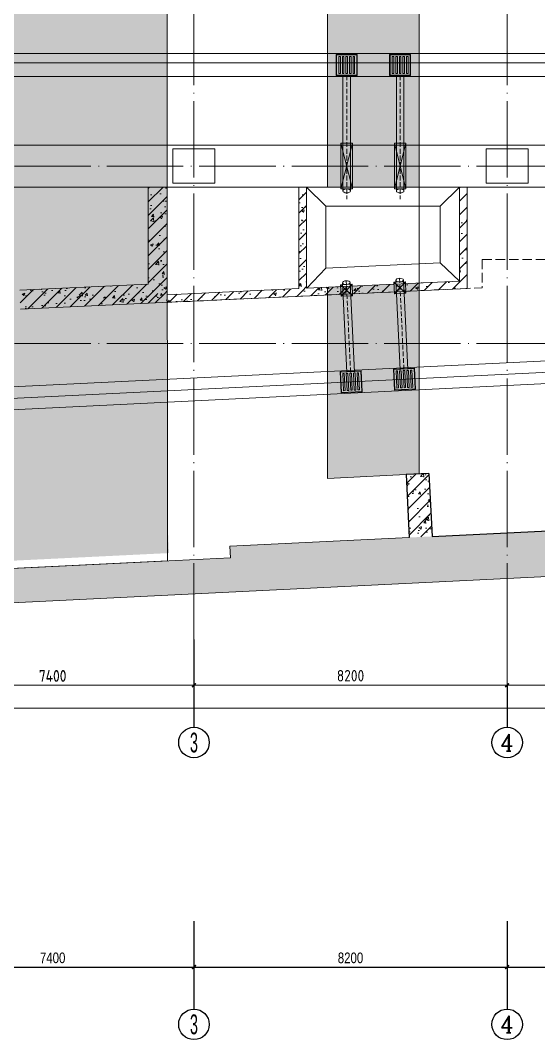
# Model space of a CAD drawing. Extents: x 4 to 13611208, y -605838 to 574722.
# Drawn here: x 13131553 to 13145122, y -161280 to -134582 of the extents above; entities that cross this region are included whole.
import ezdxf
from ezdxf.enums import TextEntityAlignment as Align

# ---------------------------------------------------------------- set-up
doc = ezdxf.new("R2010")
doc.units = 0
doc.header["$LTSCALE"] = 1000
doc.header["$MEASUREMENT"] = 0
doc.linetypes.add('DASH', pattern=[0.35, 0.25, -0.1])
doc.linetypes.add('DOTE', pattern=[2.42, 2, -0.2, 0.02, -0.2])
for name, color, linetype, lineweight in [('1-WALL-砼', 8, 'Continuous', 30), ('1-填充', 8, 'Continuous', 5), ('建筑底图', 8, 'Continuous', 13), ('预埋管', 8, 'Continuous', 5)]:
    doc.layers.add(name, color=color, linetype=linetype, lineweight=lineweight)
doc.layers.add('AXIS', color=3, linetype='Continuous')
doc.layers.add('AXIS_TEXT', color=7, linetype='Continuous')
doc.styles.add('_TCH_AXIS', font='COMPLEX', dxfattribs={"bigfont": 'GBCBIG'})
doc.styles.add('C', font='HZTXT_E', dxfattribs={"width": 0.7, "bigfont": 'HZTXT'})
doc.styles.add('C_T3', font='fsdb_e.shx', dxfattribs={"width": 0.8, "bigfont": 'hzdx.shx'})
doc.styles.add('COMPLEX', font='hztxt_e.shx', dxfattribs={"width": 0.6, "bigfont": 'HZTXT.shx'})
doc.styles.add('DIM_FONT', font='gbenor.shx', dxfattribs={"bigfont": 'gbcbig.shx'})
doc.dimstyles.new('_TCH_ARCH&&100', dxfattribs={"dimtxt": 300, "dimasz": 100, "dimexe": 100, "dimexo": 100, "dimgap": 100, "dimtad": 1, "dimdec": 0, "dimzin": 0, "dimdsep": 46, "dimtxsty": 'DIM_FONT', "dimblk": 'ARCHTICK', "dimcen": 0.09, "dimclrd": 3, "dimclre": 3, "dimclrt": 7, "dimaunit": 1, "dimazin": 2, "dimtfac": 1, "dimtdec": 0, "dimtix": 1, "dimtmove": 2, "dimatfit": 3, "dimfxl": 1, "dimtolj": 1, "dimtzin": 0, "dimlwd": 18, "dimlwe": 18, "dimarcsym": 0})
pattern_1 = [(45, (-1624125.25, 421106.57), (-176.776695, 176.776695), []), (50, (-1624125.25, 421106.57), (717.26018, -62.75213), [75, -825]), (355, (-1624125.25, 421106.6), (-138.75133, 752.19213), [60, -660]), (100.4514, (-1624065.5, 421101.34), (578.50938, 689.43954), [63.7402, -701.1421]), (46.1842, (-1624125.25, 421306.6), (1067.24105, -165.519), [112.5, -1237.5]), (96.6356, (-1624036.3, 421292.8), (934.6627, 974.1179), [95.6103, -1051.713]), (351.1842, (-1624125.3, 421306.6), (934.66195, 974.1186), [90, -990]), (21, (-1624025.25, 421256.57), (596.90705, -402.6189), [75, -825]), (326, (-1624025.25, 421256.6), (243.31533, 725.15005), [60, -660]), (71.4514, (-1623975.5, 421223), (840.22263, 322.5305), [63.7402, -701.1421]), (37.5, (-1624125.25, 421106.57), (12.159855, 332.893854), [0, -652, 0, -670, 0, -662.5]), (7.5, (-1624125.25, 421106.57), (263.06954, 394.41171), [0, -382, 0, -637, 0, -252.5]), (327.5, (-1624348.25, 421106.57), (533.822436, -22.55487), [0, -250, 0, -780, 0, -1035]), (317.5, (-1624448.25, 421106.57), (583.18617, 100.10498), [0, -325, 0, -518, 0, -735])]
pattern_2 = [(49.9998346, (-12580642.1, 198410.26), (717.260001, -62.754205), [75, -825]), (354.9998346, (-12580642.1, 198410.26), (-138.749162, 752.192534), [60, -660]), (100.4512346, (-12580582.34, 198405), (578.51137, 689.437872), [63.74019, -701.14211]), (46.184035, (-12580642.1, 198610.3), (1067.24057, -165.522095), [112.5, -1237.5]), (96.635435, (-12580553.2, 198596.5), (934.66552, 974.11517), [95.61029, -1051.713]), (351.184035, (-12580642.1, 198610.3), (934.66476, 974.1159), [90, -990]), (20.9998346, (-12580542.1, 198560.26), (596.90589, -402.620614), [75, -825]), (325.9998346, (-12580542.1, 198560.26), (243.317425, 725.149343), [60, -660]), (71.4512346, (-12580492.4, 198526.7), (840.22356, 322.52807), [63.74019, -701.14211]), (37.4998346, (-12580642.1, 198410.26), (12.160816, 332.8938187), [0, -652, 0, -670, 0, -662.5]), (7.4998346, (-12580642.1, 198410.26), (263.070676, 394.410953), [0, -382, 0, -637, 0, -252.5]), (327.4998346, (-12580865.1, 198410.26), (533.822371, -22.5564126), [0, -250, 0, -780, 0, -1035]), (317.4998346, (-12580965.1, 198410.26), (583.186458, 100.103299), [0, -325, 0, -518, 0, -735])]

# ---------------------------------------------------------------- blocks, each defined once
blk = doc.blocks.new('沉砂坑')
at = {"layer": '预埋管', "color": 30}
for points in [[(222866, 240145), (223416, 240145), (223416, 239595), (222866, 239595)], [(222876, 240135), (223406, 240135), (223406, 239605), (222876, 239605)], [(222933, 240094), (222933, 239646), (222974, 239646), (222974, 240094)], [(223027, 240094), (223027, 239646), (223068, 239646), (223068, 240094)], [(223161, 240094), (223161, 239646), (223120, 239646), (223120, 240094)], [(223255, 240094), (223255, 239646), (223214, 239646), (223214, 240094)], [(223348, 240094), (223348, 239646), (223307, 239646), (223307, 240094)]]:
    blk.add_lwpolyline(points, close=True, dxfattribs=at)
blk = doc.blocks.new('_FZH')
blk.add_lwpolyline([(-0.5, -0.5), (0.5, -0.5), (0.5, 0.5), (-0.5, 0.5)], close=True)
blk = doc.blocks.new('_ArchTick')
at = {"color": 0, "linetype": 'ByBlock', "const_width": 0.4}
blk.add_lwpolyline([(-0.5, -0.5), (0.5, 0.5)], dxfattribs=at)
blk = doc.blocks.new('*D1622')
at = {"layer": 'AXIS', "color": 3, "lineweight": 18, "ltscale": 3}
for p, q in [((6100, 100), (6100, -1300)), ((13500, 100), (13500, -1300)), ((6100, -1200), (13500, -1200))]:
    blk.add_line(p, q, dxfattribs=at)
at = {"layer": 'AXIS', "color": 3, "lineweight": 18, "ltscale": 3, "xscale": 100, "yscale": 100, "zscale": 100, "rotation": 180}
blk.add_blockref('_ArchTick', (6100, -1200), dxfattribs=at)
at = {"layer": 'AXIS', "color": 3, "lineweight": 18, "ltscale": 3, "xscale": 100, "yscale": 100, "zscale": 100}
blk.add_blockref('_ArchTick', (13500, -1200), dxfattribs=at)
at = {"layer": 'AXIS', "color": 7, "ltscale": 3, "insert": (9800, -950), "char_height": 300, "attachment_point": 5, "style": 'DIM_FONT'}
blk.add_mtext('\\A1;7400', dxfattribs=at)
blk = doc.blocks.new('*D1623')
at = {"layer": 'AXIS', "color": 3, "lineweight": 18, "ltscale": 3}
for p, q in [((13500, 100), (13500, -1300)), ((21700, 100), (21700, -1300)), ((13500, -1200), (21700, -1200))]:
    blk.add_line(p, q, dxfattribs=at)
at = {"layer": 'AXIS', "color": 3, "lineweight": 18, "ltscale": 3, "xscale": 100, "yscale": 100, "zscale": 100, "rotation": 180}
blk.add_blockref('_ArchTick', (13500, -1200), dxfattribs=at)
at = {"layer": 'AXIS', "color": 3, "lineweight": 18, "ltscale": 3, "xscale": 100, "yscale": 100, "zscale": 100}
blk.add_blockref('_ArchTick', (21700, -1200), dxfattribs=at)
at = {"layer": 'AXIS', "color": 7, "ltscale": 3, "insert": (17600, -950), "char_height": 300, "attachment_point": 5, "style": 'DIM_FONT'}
blk.add_mtext('\\A1;8200', dxfattribs=at)
blk = doc.blocks.new('*D1624')
at = {"layer": 'AXIS', "color": 3, "lineweight": 18, "ltscale": 3}
for p, q in [((21700, 100), (21700, -1300)), ((29900, 100), (29900, -1300)), ((21700, -1200), (29900, -1200))]:
    blk.add_line(p, q, dxfattribs=at)
at = {"layer": 'AXIS', "color": 3, "lineweight": 18, "ltscale": 3, "xscale": 100, "yscale": 100, "zscale": 100, "rotation": 180}
blk.add_blockref('_ArchTick', (21700, -1200), dxfattribs=at)
at = {"layer": 'AXIS', "color": 3, "lineweight": 18, "ltscale": 3, "xscale": 100, "yscale": 100, "zscale": 100}
blk.add_blockref('_ArchTick', (29900, -1200), dxfattribs=at)
at = {"layer": 'AXIS', "color": 7, "ltscale": 3, "insert": (25800, -950), "char_height": 300, "attachment_point": 5, "style": 'DIM_FONT'}
blk.add_mtext('\\A1;8200', dxfattribs=at)
blk = doc.blocks.new('_AXISO')
blk.add_circle((0, 0), 0.5)
at = {"layer": 'AXIS_TEXT', "style": 'COMPLEX', "width": 1.041667}
blk.add_attdef('A', text='', height=0.56, dxfattribs=at).set_placement((-0.25, -0.28), (0.25, -0.28), align=Align.FIT)
blk = doc.blocks.new('*D1629')
at = {"layer": 'AXIS', "color": 3, "lineweight": 18, "ltscale": 3}
for p, q in [((6100, -500), (6100, -1300)), ((13500, -500), (13500, -1300)), ((6100, -1200), (9375, -1200)), ((13500, -1200), (10225, -1200))]:
    blk.add_line(p, q, dxfattribs=at)
at = {"layer": 'AXIS', "color": 3, "lineweight": 18, "ltscale": 3, "xscale": 100, "yscale": 100, "zscale": 100, "rotation": 180}
blk.add_blockref('_ArchTick', (6100, -1200), dxfattribs=at)
at = {"layer": 'AXIS', "color": 3, "lineweight": 18, "ltscale": 3, "xscale": 100, "yscale": 100, "zscale": 100}
blk.add_blockref('_ArchTick', (13500, -1200), dxfattribs=at)
at = {"layer": 'AXIS', "color": 7, "ltscale": 3, "insert": (9800, -960), "char_height": 300, "attachment_point": 5, "style": 'DIM_FONT'}
blk.add_mtext('\\A1;7400', dxfattribs=at)
blk = doc.blocks.new('*D1670')
at = {"layer": 'AXIS', "color": 3, "lineweight": 18, "ltscale": 3}
for p, q in [((-900, -300), (-900, -1900)), ((351100, -300), (351100, -1900)), ((-900, -1800), (174512, -1800)), ((351100, -1800), (175688, -1800))]:
    blk.add_line(p, q, dxfattribs=at)
at = {"layer": 'AXIS', "color": 3, "lineweight": 18, "ltscale": 3, "xscale": 100, "yscale": 100, "zscale": 100, "rotation": 180}
blk.add_blockref('_ArchTick', (-900, -1800), dxfattribs=at)
at = {"layer": 'AXIS', "color": 3, "lineweight": 18, "ltscale": 3, "xscale": 100, "yscale": 100, "zscale": 100}
blk.add_blockref('_ArchTick', (351100, -1800), dxfattribs=at)
at = {"layer": 'AXIS', "color": 7, "ltscale": 3, "insert": (175100, -1560), "char_height": 300, "attachment_point": 5, "style": 'DIM_FONT'}
blk.add_mtext('\\A1;352000', dxfattribs=at)
blk = doc.blocks.new('*D1491')
at = {"layer": 'AXIS', "color": 3, "lineweight": -2, "ltscale": 3}
for p, q in [((-245200, -35532), (-245200, -36832)), ((-237800, -35532), (-237800, -36832)), ((-245200, -36732), (-237800, -36732))]:
    blk.add_line(p, q, dxfattribs=at)
at = {"layer": 'AXIS', "color": 3, "lineweight": -2, "ltscale": 3, "xscale": 100, "yscale": 100, "zscale": 100, "rotation": 180}
blk.add_blockref('_ArchTick', (-245200, -36732), dxfattribs=at)
at = {"layer": 'AXIS', "color": 3, "lineweight": -2, "ltscale": 3, "xscale": 100, "yscale": 100, "zscale": 100}
blk.add_blockref('_ArchTick', (-237800, -36732), dxfattribs=at)
at = {"layer": 'AXIS', "color": 3, "ltscale": 3, "insert": (-241500, -36492), "char_height": 280, "attachment_point": 5, "style": 'C_T3'}
blk.add_mtext('\\A1;7400', dxfattribs=at)
blk = doc.blocks.new('*D1492')
at = {"layer": 'AXIS', "color": 3, "lineweight": -2, "ltscale": 3}
for p, q in [((-237800, -35532), (-237800, -36832)), ((-229600, -35532), (-229600, -36832)), ((-237800, -36732), (-229600, -36732))]:
    blk.add_line(p, q, dxfattribs=at)
at = {"layer": 'AXIS', "color": 3, "lineweight": -2, "ltscale": 3, "xscale": 100, "yscale": 100, "zscale": 100, "rotation": 180}
blk.add_blockref('_ArchTick', (-237800, -36732), dxfattribs=at)
at = {"layer": 'AXIS', "color": 3, "lineweight": -2, "ltscale": 3, "xscale": 100, "yscale": 100, "zscale": 100}
blk.add_blockref('_ArchTick', (-229600, -36732), dxfattribs=at)
at = {"layer": 'AXIS', "color": 3, "ltscale": 3, "insert": (-233700, -36492), "char_height": 280, "attachment_point": 5, "style": 'C_T3'}
blk.add_mtext('\\A1;8200', dxfattribs=at)
blk = doc.blocks.new('*D1493')
at = {"layer": 'AXIS', "color": 3, "lineweight": -2, "ltscale": 3}
for p, q in [((-229600, -35532), (-229600, -36832)), ((-221400, -35532), (-221400, -36832)), ((-229600, -36732), (-221400, -36732))]:
    blk.add_line(p, q, dxfattribs=at)
at = {"layer": 'AXIS', "color": 3, "lineweight": -2, "ltscale": 3, "xscale": 100, "yscale": 100, "zscale": 100, "rotation": 180}
blk.add_blockref('_ArchTick', (-229600, -36732), dxfattribs=at)
at = {"layer": 'AXIS', "color": 3, "lineweight": -2, "ltscale": 3, "xscale": 100, "yscale": 100, "zscale": 100}
blk.add_blockref('_ArchTick', (-221400, -36732), dxfattribs=at)
at = {"layer": 'AXIS', "color": 3, "ltscale": 3, "insert": (-225500, -36492), "char_height": 280, "attachment_point": 5, "style": 'C_T3'}
blk.add_mtext('\\A1;8200', dxfattribs=at)
blk = doc.blocks.new('*D1498')
at = {"layer": 'AXIS', "color": 3, "lineweight": -2, "ltscale": 3}
for p, q in [((-245200, -36132), (-245200, -36832)), ((-237800, -36132), (-237800, -36832)), ((-245200, -36732), (-237800, -36732))]:
    blk.add_line(p, q, dxfattribs=at)
at = {"layer": 'AXIS', "color": 3, "lineweight": -2, "ltscale": 3, "xscale": 100, "yscale": 100, "zscale": 100, "rotation": 180}
blk.add_blockref('_ArchTick', (-245200, -36732), dxfattribs=at)
at = {"layer": 'AXIS', "color": 3, "lineweight": -2, "ltscale": 3, "xscale": 100, "yscale": 100, "zscale": 100}
blk.add_blockref('_ArchTick', (-237800, -36732), dxfattribs=at)
at = {"layer": 'AXIS', "color": 3, "ltscale": 3, "insert": (-241500, -36492), "char_height": 280, "attachment_point": 5, "style": 'C_T3'}
blk.add_mtext('\\A1;7400', dxfattribs=at)
blk = doc.blocks.new('feafef')
at = {"layer": 'AXIS', "ltscale": 3}
for p, q in [((13500, 0), (13500, -2300)), ((13500, -1200), (13500, -2300)), ((21700, -1200), (21700, -2300))]:
    blk.add_line(p, q, dxfattribs=at)
ref = blk.add_blockref('_AXISO', (13500, -2700), dxfattribs=dict(at, xscale=800, yscale=800, zscale=800))
ref.add_attrib('A', '3', dxfattribs={"layer": 'AXIS_TEXT', "height": 519.9, "style": 'C', "width": 0.658824}).set_placement((13396, -2960), (13604, -2960), align=Align.FIT)
ref = blk.add_blockref('_AXISO', (21700, -2700), dxfattribs=dict(at, xscale=800, yscale=800, zscale=800))
ref.add_attrib('A', '4', dxfattribs={"layer": 'AXIS_TEXT', "height": 445.4, "style": '_TCH_AXIS'}).set_placement((21530.3, -2922.7), (21869.7, -2922.7), align=Align.FIT)
for base, p1, p2, angle, picture, middle in [((13500, -1200), (6100, 200), (13500, 200), 360, '*D1622', (9800, -950)), ((21700, -1200), (13500, 200), (21700, 200), 360, '*D1623', (17600, -950)), ((29900, -1200), (21700, 200), (29900, 200), 360, '*D1624', (25800, -950)), ((351100, -1800), (-900, -200), (351100, -200), 0, '*D1670', (175100, -1560)), ((13500, -1200), (6100, -400), (13500, -400), 0, '*D1629', (9800, -960))]:
    dim = blk.add_linear_dim(base=base, p1=p1, p2=p2, angle=angle, dimstyle='_TCH_ARCH&&100', dxfattribs=at)
    dim.commit()
    dim.dimension.update_dxf_attribs({"geometry": picture, "text_midpoint": middle, "dimtype": 129})
blk = doc.blocks.new('站台板下0322')
at = {"layer": '1-填充'}
h = blk.add_hatch(dxfattribs=at)
h.set_pattern_fill('钢筋混凝土', color=256, scale=100, style=0, pattern_type=2)
h.set_pattern_definition(pattern_1)
h.paths.add_polyline_path([(-231646.1, -23805.2), (-231565.8, -25450), (-232165.1, -25478.4), (-232245.6, -23830.3)])
at = {"layer": '建筑底图'}
h = blk.add_hatch(dxfattribs=at)
h.set_pattern_fill('混凝土', color=256, scale=100, angle=359.99983, style=0)
h.set_pattern_definition(pattern_2)
h.paths.add_polyline_path([(-245744.6, -4800), (-238508.3, -4800), (-238516.4, 3877.9), (-238481.5, 4627), (-250968, 5208.5), (-251400, -4068.6), (-251400, -17030.5), (-250937.8, -26496.9), (-238452.7, -25887.3), (-238489.2, -25138.2), (-238507.3, -5900), (-245755.4, -5900), (-250800, -5800.1), (-250800, -5800), (-250778.2, -4700.3)])
h = blk.add_hatch(dxfattribs=at)
h.set_pattern_fill('混凝土', color=256, scale=100, angle=359.99983, style=0)
h.set_pattern_definition(pattern_2)
h.paths.add_polyline_path([(-231900, -4800), (-234300, -4800), (-234300, -16300), (-231900, -16300)])
h.paths.add_polyline_path([(-231900, 2568.7), (-234300, 2680.4), (-234300, -2174.8), (-231900, -2286.6)])
h.paths.add_polyline_path([(-234300, -23932.5), (-231900, -23815.3), (-231900, -18813.4), (-234300, -18925.2)])
h = blk.add_hatch(dxfattribs=at)
h.set_pattern_fill('钢筋混凝土', color=256, scale=100, style=0, pattern_type=2)
h.set_pattern_definition(pattern_1)
h.paths.add_polyline_path([(-238833.3, -19090.1), (-238500, -19082.3), (-238500, -16300), (-239000, -16300), (-239000, -18843.7)])
h = blk.add_hatch(dxfattribs=at)
h.set_pattern_fill('钢筋混凝土', color=256, scale=100, style=0, pattern_type=2)
h.set_pattern_definition(pattern_1)
h.paths.add_polyline_path([(-235050, -16300), (-235050, -18960.1), (-234948.4, -19022.1), (-234850, -18950.8), (-234850, -16300)])
h = blk.add_hatch(dxfattribs=at)
h.set_pattern_fill('钢筋混凝土', color=256, scale=100, style=0, pattern_type=2)
h.set_pattern_definition(pattern_1)
h.paths.add_polyline_path([(-230850, -16300), (-230850, -18764.5), (-230650, -18955.4), (-230650, -16300)])
h = blk.add_hatch(dxfattribs=at)
h.set_pattern_fill('钢筋混凝土', color=256, scale=100, style=0, pattern_type=2)
h.set_pattern_definition(pattern_1)
h.paths.add_polyline_path([(-242362.1, -19000.3), (-242338.9, -19499.7), (-239000, -19344.2), (-238833.3, -19090.1), (-239000, -18843.7)])
h = blk.add_hatch(dxfattribs=at)
h.set_pattern_fill('钢筋混凝土', color=256, scale=100, style=0, pattern_type=2)
h.set_pattern_definition(pattern_1)
h.paths.add_polyline_path([(-234948.4, -19022.1), (-234945.3, -19155.4), (-230650, -18955.4), (-230850, -18764.5), (-234850, -18950.8)])
h = blk.add_hatch(dxfattribs=at)
h.set_pattern_fill('钢筋混凝土', color=256, scale=100, style=0, pattern_type=2)
h.set_pattern_definition(pattern_1)
h.paths.add_polyline_path([(-238500, -19120.7), (-239000, -19344.2), (-234945.3, -19155.4), (-234948.4, -19022.1), (-235050, -18960.1)])
h = blk.add_hatch(dxfattribs=at)
h.set_pattern_fill('钢筋混凝土', color=256, scale=50, style=0)
h.set_pattern_definition([(45, (-13373897.37, 198410.26), (-88.3883476, 88.3883476), []), (50, (-13373897.37, 198410.26), (358.630091, -31.3760675), [37.5, -412.5]), (355, (-13373897.37, 198410.26), (-69.375667, 376.096067), [30, -330]), (100.4514, (-13373867.48, 198407.65), (289.254691, 344.719771), [31.870095, -350.571056]), (46.1842, (-13373897.37, 198510.26), (533.620524, -82.759507), [56.25, -618.75]), (96.6356, (-13373852.9, 198503.36), (467.331353, 487.058935), [47.805144, -525.8565]), (351.1842, (-13373897.37, 198510.26), (467.330973, 487.0593), [45, -495]), (21, (-13373847.37, 198485.26), (298.453526, -201.3094453), [37.5, -412.5]), (326, (-13373847.37, 198485.26), (121.657666, 362.575023), [30, -330]), (71.4514, (-13373822.5, 198468.5), (420.111314, 161.265248), [31.870095, -350.571056]), (37.5, (-13373897.37, 198410.26), (6.0799277, 166.4469269), [0, -326, 0, -335, 0, -331.25]), (7.5, (-13373897.37, 198410.26), (131.5347687, 197.205856), [0, -191, 0, -318.5, 0, -126.25]), (327.5, (-13374008.87, 198410.26), (266.9112181, -11.2774359), [0, -125, 0, -390, 0, -517.5]), (317.5, (-13374058.87, 198410.26), (291.5930847, 50.052491), [0, -162.5, 0, -259, 0, -367.5])])
h.paths.add_polyline_path([(-239000, -19344.2), (-238500, -19120.7), (-238500, -19082.3), (-238833.3, -19090.1)])
h = blk.add_hatch(dxfattribs=at)
h.set_pattern_fill('钢筋混凝土', color=256, scale=100, style=0, pattern_type=2)
h.set_pattern_definition(pattern_1)
h.paths.add_polyline_path([(-206150, -25411.4), (-206150, -24210), (-236859.5, -25709.4), (-236844.8, -26009), (-250828.2, -26691.8), (-250890.2, -25643.1), (-251778.4, -25685.1), (-251683.2, -27634.6)])
at = {"layer": '1-WALL-砼'}
for p, q in [((-231646.2, -23804.3), (-232245.5, -23832.2)), ((-232245.5, -23832.2), (-232165, -25480.2)), ((-231646.2, -23804.3), (-231565.8, -25450.9)), ((-231565.8, -25450.9), (-227171, -25236.3))]:
    blk.add_line(p, q, dxfattribs=at)
at = {"layer": 'AXIS', "ltscale": 3}
for p, q in [((-237800, -35531.8), (-237800, -37831.8)), ((-237800, -36731.8), (-237800, -37831.8)), ((-229600, -36731.8), (-229600, -37831.8))]:
    blk.add_line(p, q, dxfattribs=at)
at = {"layer": '建筑底图', "linetype": 'DOTE'}
for p, q in [((-237800, -28150), (-237800, 2300)), ((-229600, -28150), (-229600, 2300)), ((-254600, -15750), (-141000, -15750)), ((-254600, -20400), (102362.6, -20400))]:
    blk.add_line(p, q, dxfattribs=at)
at = {"layer": '建筑底图', "ltscale": 0.5}
for p, q in [((-254100, -12800), (-199200, -12800)), ((-254100, -13400), (-199200, -13400)), ((-233900, -13375), (-233900, -16400)), ((-233700, -13375), (-233700, -16400)), ((-232500, -13375), (-232500, -16400)), ((-232300, -13375), (-232300, -16400)), ((-233950, -15150), (-233650, -16350)), ((-233650, -15150), (-233950, -16350)), ((-232550, -15150), (-232250, -16350)), ((-232250, -15150), (-232550, -16350)), ((-233959.5, -18859.3), (-233645.2, -19144.9)), ((-233659.9, -18845.3), (-233944.9, -19158.9)), ((-233797.4, -21154), (-233912, -18807)), ((-233597.7, -21144.3), (-233712.3, -18797.7)), ((-232562.7, -18794.2), (-232248.6, -19079.3)), ((-232262.5, -18780.2), (-232548.1, -19094)), ((-232400.8, -21085.8), (-232515.2, -18741.9)), ((-232201, -21076.1), (-232315.4, -18732.6)), ((-253557.3, -22069.4), (-211372.4, -20009.7)), ((-254144.8, -22698.8), (-211343.1, -20609))]:
    blk.add_line(p, q, dxfattribs=at)
at = {"layer": '建筑底图', "linetype": 'DASH', "ltscale": 0.5}
for p, q in [((-233800, -13375), (-233800, -16612.7)), ((-232400, -13375), (-232400, -16612.7)), ((-232300.9, -21081), (-232420.2, -18637.4)), ((-233697.6, -21149.2), (-233817, -18702.5))]:
    blk.add_line(p, q, dxfattribs=at)
at = {"layer": '建筑底图'}
for p, q in [((-245755.4, -15200), (-212460, -15200)), ((-245744.6, -16300), (-212460, -16300)), ((-239000, -18843.7), (-239000, -16300)), ((-239000, -16300), (-238500, -16300)), ((-238500, -19082.3), (-238500, -16300)), ((-235050, -16300), (-235050, -18960.1)), ((-234850, -16300), (-235050, -16300)), ((-234350, -16800), (-234850, -16300)), ((-234850, -16300), (-234850, -18950.8)), ((-231350, -16800), (-230850, -16300)), ((-230850, -16300), (-230850, -18764.5)), ((-230650, -16300), (-230850, -16300)), ((-230650, -16300), (-230650, -18955.4)), ((-231350, -18287.3), (-230850, -18764.5)), ((-234350, -18427), (-234843, -18950.5)), ((-242362.1, -19000.3), (-239000, -18843.7)), ((-234945.3, -19155.4), (-230650, -18955.4)), ((-234850, -18950.8), (-230850, -18764.5)), ((-239000, -19344.2), (-234945.3, -19155.4)), ((-238500, -19120.7), (-235050, -18960.1)), ((-238500, -19120.7), (-238500, -19082.3)), ((-242338.9, -19499.7), (-239000, -19344.2)), ((-251683.2, -27634.6), (-204950, -25352.8)), ((-236859.5, -25709.4), (-232165, -25480.2)), ((-236859.5, -25709.4), (-236844.8, -26009)), ((-248830.5, -26594.2), (-236844.8, -26009))]:
    blk.add_line(p, q, dxfattribs=at)
at = {"layer": '建筑底图', "linetype": 'DASH'}
for p, q in [((-230250, -18200), (-227000, -18200)), ((-230250, -18200), (-230250, -18936.8)), ((-238500, -19321), (-230250, -18936.8))]:
    blk.add_line(p, q, dxfattribs=at)
at = {"layer": '建筑底图'}
for points in [[(-250828.2, -26691.8), (-251300, -17030.5), (-251300, -4068.6), (-250858.8, 5403.6), (-238516.4, 4828.9), (-238516.4, 3877.9), (-238489.2, -25138.2), (-238489.2, -26089.3)], [(-234850, -18950.8), (-234850, -16300), (-230850, -16300), (-230850, -18764.5)], [(-231350, -18287.3), (-234350, -18427), (-234350, -16800), (-231350, -16800), (-231350, -18287.3)]]:
    blk.add_lwpolyline(points, close=True, dxfattribs=at)
for points in [[(-234300, -18925.2), (-234300, -23932.5), (-231900, -23815.3), (-231900, 2568.7), (-234300, 2680.4), (-234300, -2174.8)], [(-234300, -4800), (-234300, -16300)]]:
    blk.add_lwpolyline(points, dxfattribs=at)
at = {"layer": '建筑底图', "color": 8, "ltscale": 0.1}
for points in [[(-254100, -13050), (-137900, -13050)], [(-253851.4, -22384.1), (-211357.9, -20309.3), (-210359.1, -20260.6), (-209360.3, -20211.8), (-208361.5, -20163.1), (-207362.6, -20114.6), (-206363.8, -20066.1), (-205365, -20017.7), (-204366.1, -19969.5), (-203367.3, -19921.6), (-202368.4, -19873.8), (-201369.6, -19826.3), (-200370.7, -19779), (-199371.8, -19732.1), (-198372.9, -19685.5), (-197373.9, -19639.3), (-196375, -19593.4), (-195376, -19548)]]:
    blk.add_lwpolyline(points, dxfattribs=at)
at = {"layer": '建筑底图', "ltscale": 0.5}
for points in [[(-233650, -16350), (-233950, -16350), (-233950, -15150), (-233650, -15150)], [(-232250, -16350), (-232550, -16350), (-232550, -15150), (-232250, -15150)], [(-233944.9, -19158.9), (-233959.5, -18859.3), (-233659.9, -18845.3), (-233645.2, -19144.9)], [(-232562.7, -18794.2), (-232548.1, -19094), (-232248.6, -19079.3), (-232262.5, -18780.2)]]:
    blk.add_lwpolyline(points, close=True, dxfattribs=at)
at = {"layer": '建筑底图'}
for centre, major_axis, ratio in [((-233800, -16400), (-100, 0), 0.5239061), ((-232400, -16400), (-100, 0), 0.5239061), ((-232415.3, -18737.3), (-99.9, -4.7), 0.4803527), ((-233812.1, -18802.3), (-99.9, -4.7), 0.4803527)]:
    blk.add_ellipse(centre, major_axis=major_axis, ratio=ratio, dxfattribs=at)
blk.add_blockref('feafef', (-251300, -28150))
at = {"layer": 'AXIS', "ltscale": 3}
ref = blk.add_blockref('_AXISO', (-237800, -38231.8), dxfattribs=dict(at, xscale=800, yscale=800, zscale=800))
ref.add_attrib('A', '3', dxfattribs={"layer": 'AXIS_TEXT', "height": 519.9, "style": 'C', "width": 0.658824}).set_placement((-237904, -38491.7), (-237696, -38491.7), align=Align.FIT)
ref = blk.add_blockref('_AXISO', (-229600, -38231.8), dxfattribs=dict(at, xscale=800, yscale=800, zscale=800))
ref.add_attrib('A', '4', dxfattribs={"layer": 'AXIS_TEXT', "height": 445.4, "style": '_TCH_AXIS'}).set_placement((-229769.7, -38454.5), (-229430.3, -38454.5), align=Align.FIT)
at = {"layer": '建筑底图', "xscale": -1, "rotation": 359.9998852500842}
for p in [(-10659.8, -252970.4), (-9259.8, -252970.4)]:
    blk.add_blockref('沉砂坑', p, dxfattribs=at)
at = {"layer": '建筑底图', "lineweight": 30, "xscale": 1100, "yscale": 900, "zscale": 900, "rotation": 180}
for p in [(-237800, -15750), (-229600, -15750)]:
    blk.add_blockref('_FZH', p, dxfattribs=at)
at = {"layer": '建筑底图', "rotation": 182.7952588445258}
for p in [(-21111.2, 229135.2), (-22507.9, 229067)]:
    blk.add_blockref('沉砂坑', p, dxfattribs=at)
at = {"layer": 'AXIS', "ltscale": 3}
for base, p1, p2, angle, picture, middle in [((-237800, -36731.8), (-245200, -35331.8), (-237800, -35331.8), 360, '*D1491', (-241500, -36491.8)), ((-229600, -36731.8), (-237800, -35331.8), (-229600, -35331.8), 360, '*D1492', (-233700, -36491.8)), ((-221400, -36731.8), (-229600, -35331.8), (-221400, -35331.8), 360, '*D1493', (-225500, -36491.8)), ((-237800, -36731.8), (-245200, -35931.8), (-237800, -35931.8), 0, '*D1498', (-241500, -36491.8))]:
    dim = blk.add_linear_dim(base=base, p1=p1, p2=p2, angle=angle, dimstyle='_TCH_ARCH&&100', dxfattribs=at)
    dim.commit()
    dim.dimension.update_dxf_attribs({"geometry": picture, "text_midpoint": middle, "dimtype": 129})

msp = doc.modelspace()

# ---------------------------------------------------------------- block references
at = {"layer": '建筑底图', "color": 5, "lineweight": -2}
msp.add_blockref('站台板下0322', (13373897.4, -122648.2), dxfattribs=at)

doc.saveas('drawing.dxf')
